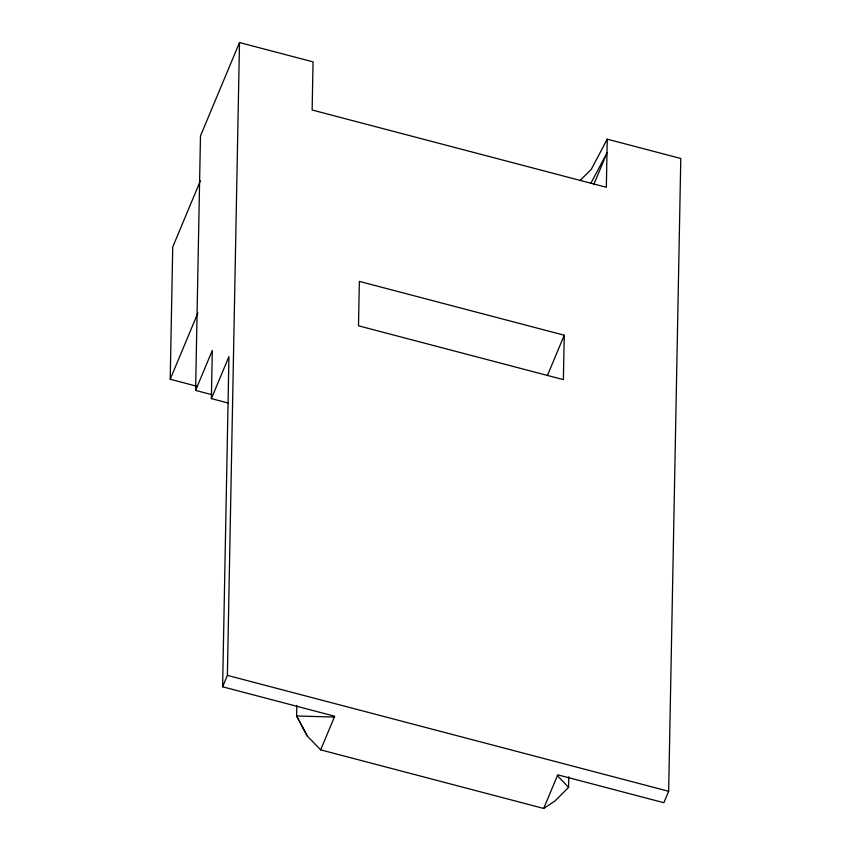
<?xml version="1.0" encoding="UTF-8"?>
<svg xmlns="http://www.w3.org/2000/svg" width="851" height="851" viewBox="0 0 851 851"><rect width="100%" height="100%" fill="white"/><g stroke="black" fill="none" stroke-linecap="round" stroke-linejoin="round"><path stroke-width="1.28" d="M196.687 386.205L170.211 379.248L172.732 246.981L200.389 180.816M210.92 394.438L195.602 390.418L200.474 135.947L239.493 42.55L313.051 61.868L312.136 110.002L606.337 187.284L607.252 139.17L680.789 158.499L668.652 791.292L663.876 802.716L557.745 774.835L543.693 808.45L320.667 749.859L307.307 736.083L296.605 715.968L296.808 705.351M228.047 402.959L211.367 398.608L212.303 350.452L195.602 390.418M320.667 749.859L334.709 716.244L222.611 686.8L228.94 356.622L211.367 398.608M222.611 686.8L227.377 675.375L239.493 42.55M543.693 808.45L554.82 801.099L568.585 787.409L568.787 776.793M564.256 335.22L563.383 379.631L358.494 325.816L359.356 281.394L564.256 335.22L547.459 375.451M170.211 379.248L197.857 313.083M593.743 184.614L606.986 152.903L590.945 183.156M607.252 139.17L591.211 169.413L580.127 180.423M334.369 717.063L296.605 715.968L307.307 736.083M227.377 675.375L668.652 791.292M557.405 775.655L568.585 787.409"/></g></svg>
